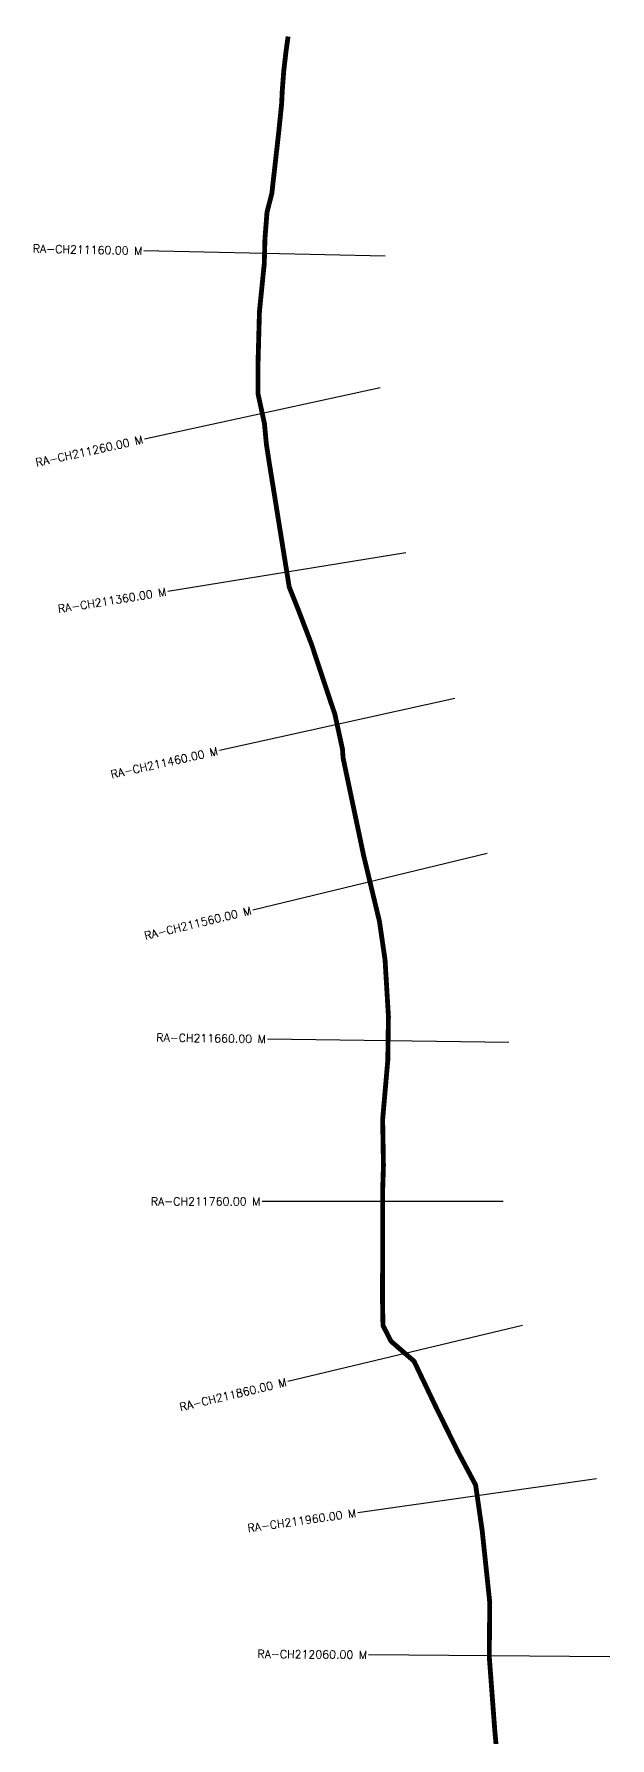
# Model space of a CAD drawing. Header units: metres. Extents: x 274520 to 277165, y 2070366 to 2073763.
# Drawn here: x 274532 to 274890, y 2072703 to 2073763 of the extents above; entities that cross this region are included whole.
import ezdxf
from ezdxf.enums import TextEntityAlignment as Align

# ---------------------------------------------------------------- set-up
doc = ezdxf.new("R2010")
doc.units = ezdxf.units.M
doc.header["$MEASUREMENT"] = 0
for name, color, linetype in [('CS', 134, 'Continuous'), ('CSMark', 6, 'Continuous'), ('NATURALLY PROTECTED', 3, 'Continuous')]:
    doc.layers.add(name, color=color, linetype=linetype)
doc.styles.get("Standard").update_dxf_attribs({"font": 'simplex.shx'})

msp = doc.modelspace()

# ---------------------------------------------------------------- linework, layer by layer
at = {"layer": 'CS'}
for p, q in [((274749.9, 2073624.9), (274599.9, 2073628.1)), ((274746.7, 2073543), (274600.2, 2073511)), ((274762.8, 2073440.2), (274614.7, 2073416.2)), ((274793.2, 2073349.6), (274646.8, 2073317.2)), ((274813.3, 2073253.1), (274667.5, 2073218)), ((274826.7, 2073135.5), (274676.7, 2073137.7)), ((274823.3, 2073036.7), (274673.3, 2073036.7)), ((274835.3, 2072959.4), (274689.4, 2072924.6)), ((274881.3, 2072864.1), (274732.8, 2072843)), ((274889.6, 2072753.4), (274739.6, 2072754.6))]:
    msp.add_line(p, q, dxfattribs=at)
at = {"layer": 'NATURALLY PROTECTED', "const_width": 3, "flags": 128}
msp.add_lwpolyline([(274689.5, 2073761.5), (274688.2, 2073752.1), (274686.8, 2073740), (274685.9, 2073728.1), (274685.5, 2073719.8), (274683.6, 2073701.2), (274682.2, 2073688.8), (274679.4, 2073663.9), (274676.4, 2073652.2), (274675.1, 2073635.5), (274674.7, 2073620.3), (274671.7, 2073590.5), (274670.8, 2073558), (274670.8, 2073539.2), (274674.8, 2073520.7), (274676, 2073507.9), (274677.5, 2073498.1), (274677.5, 2073498.1), (274690.2, 2073419), (274696.4, 2073403.4), (274704.2, 2073383), (274711.7, 2073360.3), (274718.6, 2073339.8), (274723.3, 2073318.2), (274723.7, 2073312.6), (274736.5, 2073251.8), (274746.3, 2073211), (274749.8, 2073186.9), (274751.9, 2073151.7), (274751.5, 2073124.5), (274748.3, 2073087.7), (274748.8, 2073059.1), (274748.3, 2073043.5), (274748.3, 2073004.9), (274748.2, 2072975.6), (274748.2, 2072975.6), (274748.5, 2072959.5), (274753.5, 2072949.7), (274767.8, 2072937.3), (274781.3, 2072909), (274795.3, 2072880.6), (274806.1, 2072860.3), (274810.2, 2072831.8), (274814.9, 2072787.2), (274814.6, 2072753.4), (274818, 2072707.9), (274822.6, 2072656.5)], dxfattribs=at)

# ---------------------------------------------------------------- texts
at = {"layer": 'CSMark'}
for s, rotation, p in [('RA-CH211160.00 M', 358.7902, (274598.9, 2073628.1)), ('RA-CH211260.00 M', 12.3068, (274599.2, 2073510.8)), ('RA-CH211360.00 M', 9.1754, (274613.7, 2073416.1)), ('RA-CH211460.00 M', 12.4904, (274645.8, 2073317)), ('RA-CH211560.00 M', 13.5464, (274666.5, 2073217.8)), ('RA-CH211660.00 M', 359.1836, (274675.7, 2073137.7)), ('RA-CH211860.00 M', 13.395, (274688.4, 2072924.4)), ('RA-CH211960.00 M', 8.0683, (274731.8, 2072842.9)), ('RA-CH212060.00 M', 359.5518, (274738.6, 2072754.6))]:
    msp.add_text(s, height=5, rotation=rotation, dxfattribs=at).set_placement(p, align=Align.MIDDLE_RIGHT)
msp.add_text('RA-CH211760.00 M', height=5, dxfattribs=at).set_placement((274672.3, 2073036.7), align=Align.MIDDLE_RIGHT)

doc.saveas('drawing.dxf')
